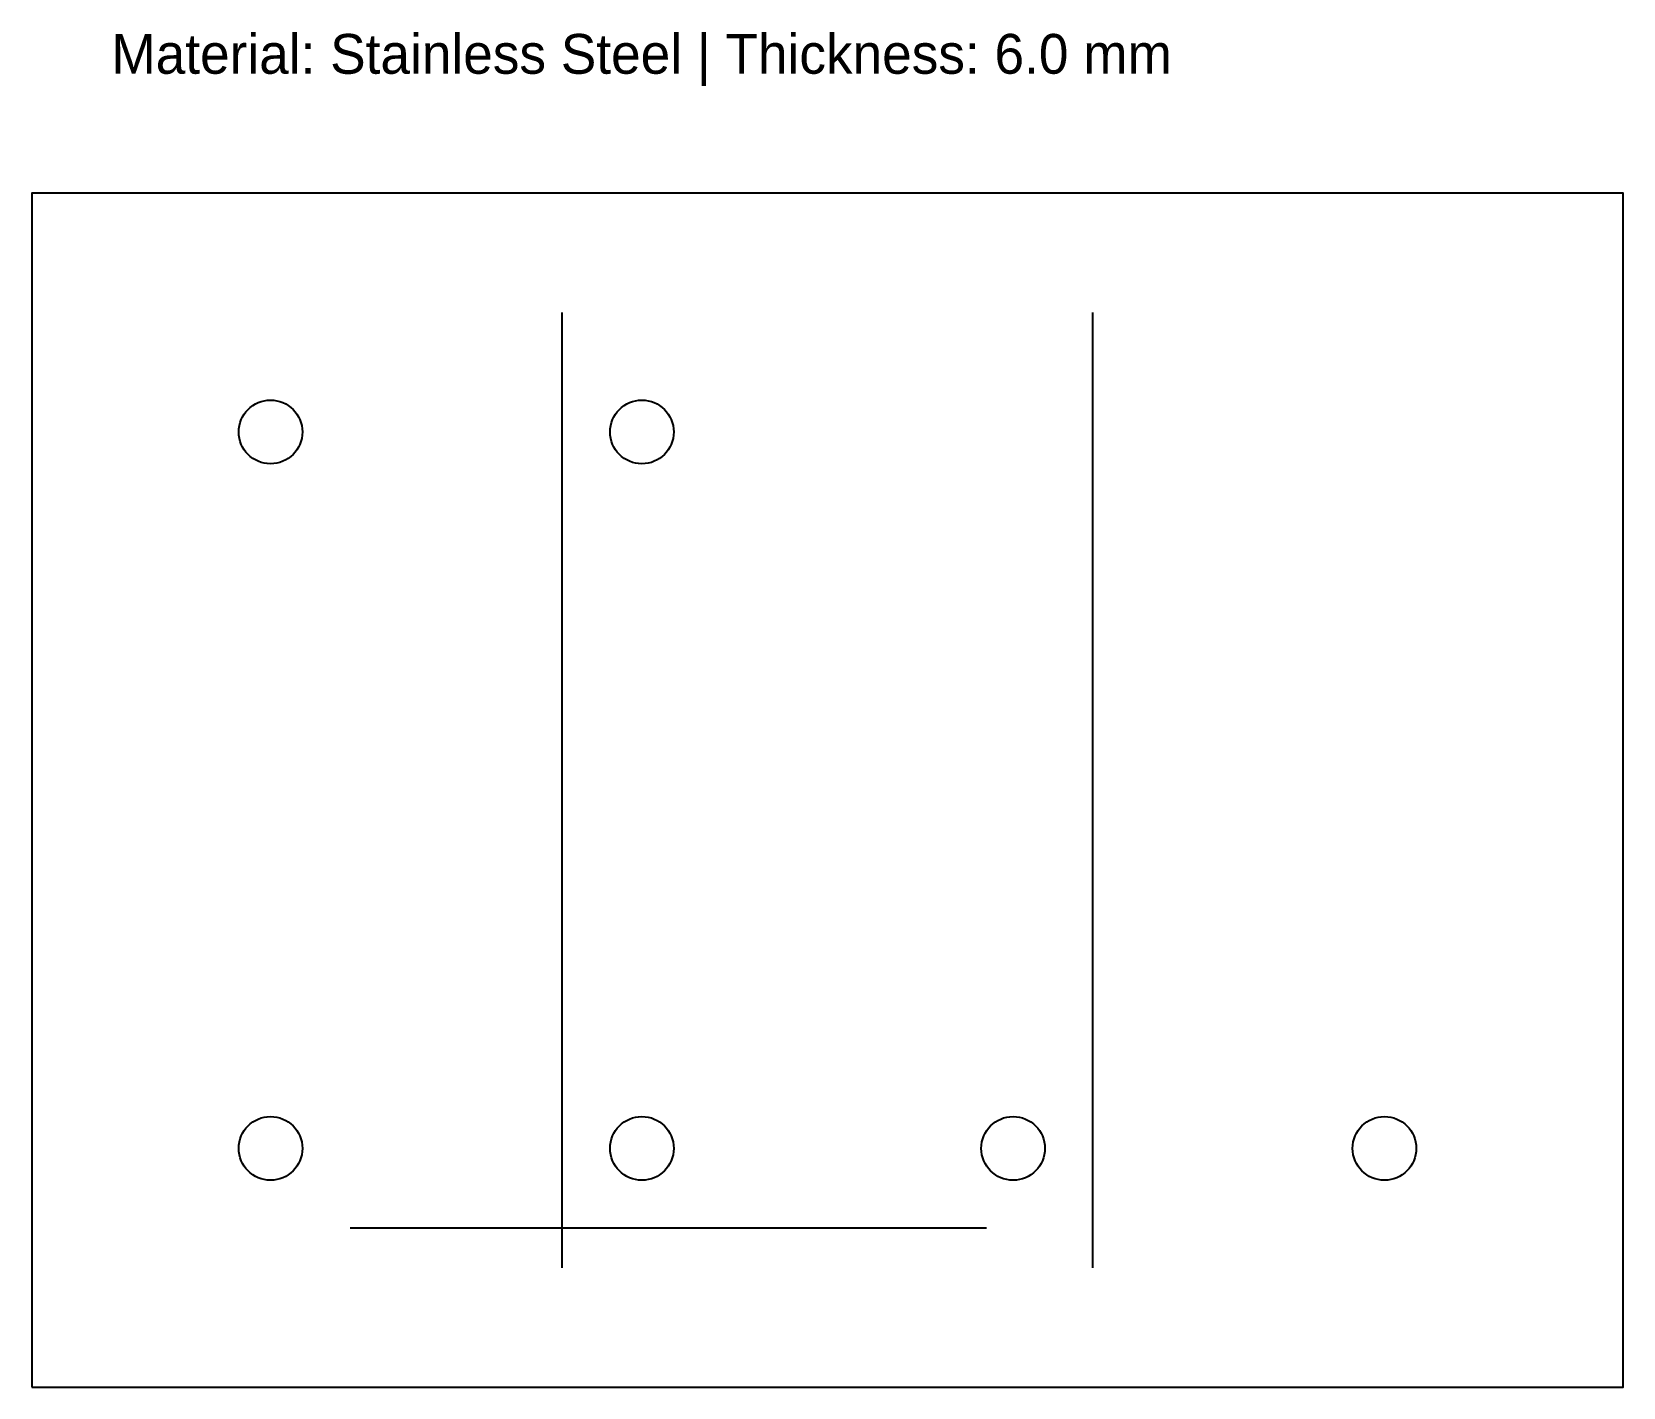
# Model space of a CAD drawing. Header units: metres. Extents: x 0 to 200, y 0 to 170.
import ezdxf

# ---------------------------------------------------------------- set-up
doc = ezdxf.new("R2010")
doc.units = ezdxf.units.M

msp = doc.modelspace()

# ---------------------------------------------------------------- linework, layer by layer
at = {"linetype": 'CONTINUOUS'}
msp.add_line((40, 20), (120, 20), dxfattribs=at)
msp.add_lwpolyline([(0, 0), (200, 0), (200, 150), (0, 150)], close=True)
for centre in [(30, 120), (76.67, 120), (30, 30), (76.67, 30), (123.33, 30), (170, 30)]:
    msp.add_circle(centre, 4)
at = {"layer": 'CONTINUOUS'}
for p, q in [((66.67, 15), (66.67, 135)), ((133.33, 15), (133.33, 135))]:
    msp.add_line(p, q, dxfattribs=at)

# ---------------------------------------------------------------- texts
at = {"layer": 'NOTES'}
msp.add_text('Material: Stainless Steel | Thickness: 6.0 mm', height=5, dxfattribs=at).set_placement((10, 165))

doc.saveas('drawing.dxf')
